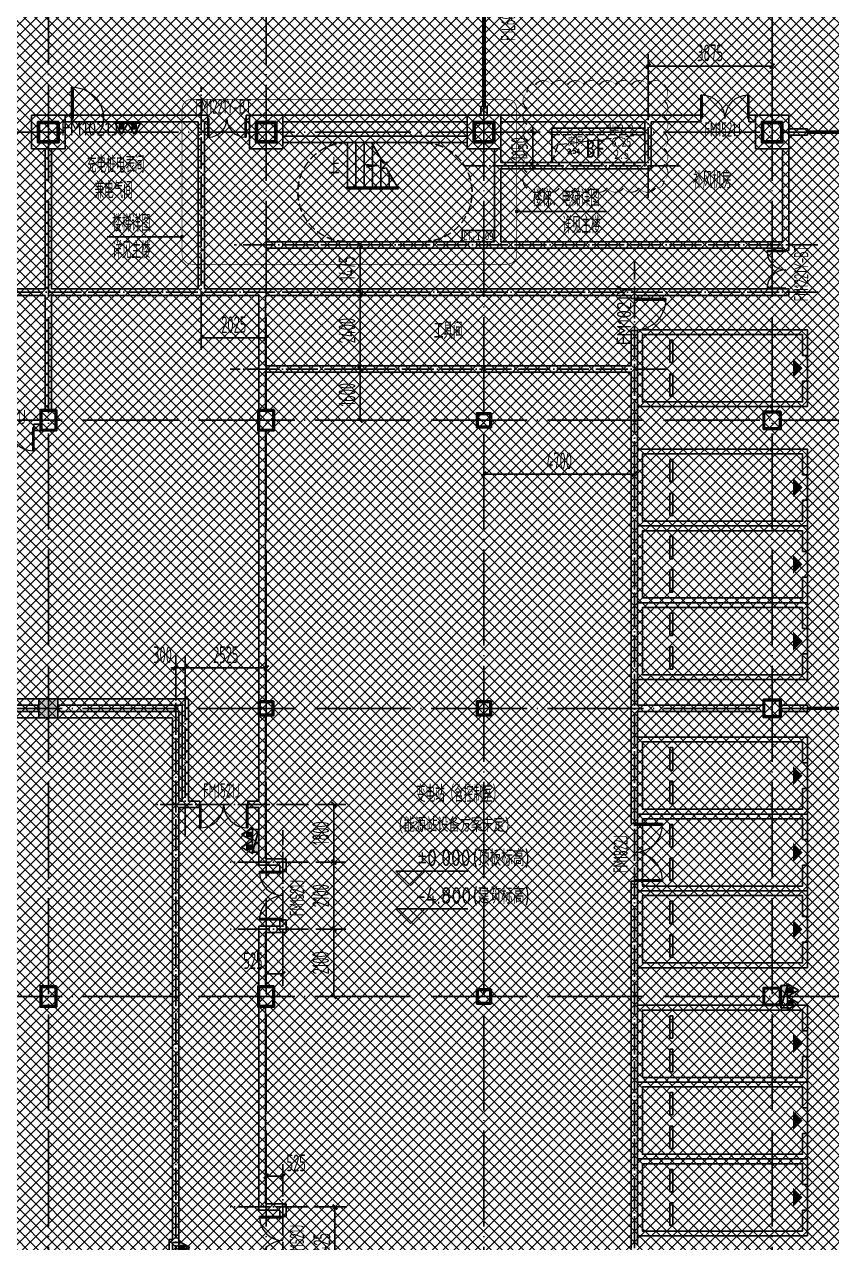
# Model space of a CAD drawing. Extents: x -473190 to 2138458, y -81875 to 2633646.
# Drawn here: x 967657 to 992864, y 117504 to 155559 of the extents above; entities that cross this region are included whole.
import ezdxf
from ezdxf.enums import TextEntityAlignment as Align

# ---------------------------------------------------------------- set-up
doc = ezdxf.new("R2010")
doc.units = 0
doc.header["$LTSCALE"] = 1000
doc.linetypes.add('DASH', pattern=[0.35, 0.25, -0.1])
doc.linetypes.add('DOTE', pattern=[2.42, 2, -0.2, 0.02, -0.2])
for name, color, linetype in [('00-停车位', 67, 'Continuous'), ('A-COLUMN', 2, 'Continuous'), ('A-DIM_SYMB', 3, 'Continuous'), ('A-PUB_TEXT', 7, 'Continuous'), ('A-ROOM_NAME', 23, 'Continuous'), ('A-STAIR', 3, 'Continuous'), ('A-WALL', 2, 'Continuous'), ('DIM_ELEV', 3, 'Continuous'), ('DIM_LEAD', 3, 'Continuous'), ('DOOR_FIRE', 4, 'Continuous'), ('DOOR_FIRE_TEXT', 7, 'Continuous'), ('DOTE', 1, 'DOTE'), ('PUB_DIM', 3, 'Continuous'), ('PUB_HATCH', 8, 'Continuous'), ('PUB_TEXT', 7, 'Continuous'), ('SPACE', 7, 'Continuous'), ('SRC-03F$0$A-SYMB-NUMB-T', 4, 'Continuous'), ('SRC-03F$0$A-WALL', 7, 'Continuous'), ('STAIR', 2, 'Continuous'), ('W-EQUIP_消火栓', 7, 'Continuous'), ('W-EQUIP_灭火器', 7, 'Continuous'), ('WINDOW', 4, 'Continuous'), ('WINDOW_TEXT', 7, 'Continuous'), ('索引线', 252, 'Continuous')]:
    doc.layers.add(name, color=color, linetype=linetype)
doc.layers.add('HOLE', color=52, linetype='Continuous', lineweight=15)
doc.layers.add('钢柱', color=51, linetype='Continuous', lineweight=35)
doc.styles.add('8B2_01', font='simhei.ttf', dxfattribs={"width": 0.8})
doc.styles.add('8B2_02', font='tssdeng.shx', dxfattribs={"width": 0.6, "bigfont": 'TSSDCHN.shx'})
doc.styles.add('_TCH_DIM', font='SIMPLEX', dxfattribs={"bigfont": 'GBCBIG'})
doc.styles.add('_TCH_DIM_T3', font='tssdeng.shx', dxfattribs={"width": 0.564706, "bigfont": '@@@tssdchn.shx'})
doc.styles.add('_TCH_SPACE', font='SIMPLEX', dxfattribs={"height": 5, "bigfont": 'GBCBIG'})
doc.styles.add('_TCH_WINDOW', font='tssdeng.shx', dxfattribs={"width": 0.8, "height": 3.5, "bigfont": 'tssdchn.shx'})
doc.styles.add('SRC-03F$0$ECADI-TXT', font='simplex.shx', dxfattribs={"bigfont": 'hztxt.shx'})
doc.styles.get("Standard").update_dxf_attribs({"font": 'gbenor.shx', "bigfont": 'gbcbig.shx'})
doc.styles.add('黑体', font='simhei.ttf', dxfattribs={"width": 0.65})
doc.dimstyles.new('_TCH_ARCH&&150', dxfattribs={"dimtxt": 525, "dimasz": 150, "dimexe": 375, "dimexo": 450, "dimgap": 150, "dimtad": 1, "dimdec": 0, "dimzin": 0, "dimdsep": 46, "dimtxsty": '_TCH_DIM_T3', "dimblk": 'ARCHTICK', "dimcen": 0.09, "dimclrt": 7, "dimazin": 2, "dimtfac": 1, "dimtdec": 0, "dimtix": 1, "dimtmove": 2, "dimatfit": 3, "dimfxl": 0, "dimtolj": 1, "dimtzin": 0, "dimarcsym": 0})

# ---------------------------------------------------------------- blocks, each defined once
blk = doc.blocks.new('车位2400x5300')
at = {"layer": '00-停车位', "color": 251}
for p, q in [((-875, -1000), (-175, -1000)), ((-875, -1100), (-875, -1000)), ((-875, -1100), (-175, -1100)), ((-175, -1100), (-175, -1000)), ((175, -1000), (875, -1000)), ((175, -1100), (175, -1000)), ((175, -1100), (875, -1100)), ((875, -1100), (875, -1000)), ((400, -5300), (-400, -5300))]:
    blk.add_line(p, q, dxfattribs=at)
blk.add_lwpolyline([(400, -5150), (400, -5300), (1200, -5300), (1200, 0), (-1200, 0), (-1200, -5300), (-400, -5300), (-400, -5150), (-1050, -5150), (-1050, -150), (1050, -150), (1050, -5150), (400, -5150)], dxfattribs=at)
blk.add_lwpolyline([(0, -5150, 0, 600, 0), (0, -4850, 600, 600, 0)], format="xyseb", dxfattribs=at)
blk = doc.blocks.new('A$C00330F2E')
at = {"layer": 'A-COLUMN'}
for p, q in [((27375, 200), (26325, 200)), ((26325, 200), (26325, -850)), ((27375, -850), (27375, 200)), ((34175, 200), (33125, 200)), ((33125, 200), (33125, -850)), ((34175, -850), (34175, 200)), ((40975, 200), (39925, 200)), ((39925, 200), (39925, -850)), ((40975, -850), (40975, 200)), ((49975, 200), (48925, 200)), ((48925, 200), (48925, -850)), ((49975, -850), (49975, 200)), ((26325, -850), (27375, -850)), ((33125, -850), (34175, -850)), ((39925, -850), (40975, -850)), ((48925, -850), (49975, -850))]:
    blk.add_line(p, q, dxfattribs=at)
at = {"layer": '钢柱', "color": 4, "lineweight": 35}
for points in [[(27175, 0), (26525, 0), (26525, -650), (27175, -650)], [(33975, 0), (33325, 0), (33325, -650), (33975, -650)], [(40775, 0), (40125, 0), (40125, -650), (40775, -650)], [(49775, 0), (49125, 0), (49125, -650), (49775, -650)], [(27135, -610), (26565, -610), (26565, -40), (27135, -40)], [(33935, -610), (33365, -610), (33365, -40), (33935, -40)], [(40735, -610), (40165, -610), (40165, -40), (40735, -40)], [(49735, -610), (49165, -610), (49165, -40), (49735, -40)], [(27100, -9000), (26600, -9000), (26600, -9650), (27100, -9650)], [(27070, -9620), (26630, -9620), (26630, -9030), (27070, -9030)], [(33900, -9000), (33400, -9000), (33400, -9650), (33900, -9650)], [(33870, -9620), (33430, -9620), (33430, -9030), (33870, -9030)], [(40675, -9100), (40225, -9100), (40225, -9550), (40675, -9550)], [(40645, -9520), (40255, -9520), (40255, -9130), (40645, -9130)], [(49725, -9050), (49175, -9050), (49175, -9600), (49725, -9600)], [(49695, -9570), (49205, -9570), (49205, -9080), (49695, -9080)], [(33875, -18100), (33425, -18100), (33425, -18550), (33875, -18550)], [(33845, -18520), (33455, -18520), (33455, -18130), (33845, -18130)], [(40675, -18100), (40225, -18100), (40225, -18550), (40675, -18550)], [(40645, -18520), (40255, -18520), (40255, -18130), (40645, -18130)], [(49725, -18050), (49175, -18050), (49175, -18600), (49725, -18600)], [(49695, -18570), (49205, -18570), (49205, -18080), (49695, -18080)], [(27100, -27000), (26600, -27000), (26600, -27650), (27100, -27650)], [(33900, -27000), (33400, -27000), (33400, -27650), (33900, -27650)], [(27070, -27620), (26630, -27620), (26630, -27030), (27070, -27030)], [(33870, -27620), (33430, -27620), (33430, -27030), (33870, -27030)], [(40675, -27100), (40225, -27100), (40225, -27550), (40675, -27550)], [(40645, -27520), (40255, -27520), (40255, -27130), (40645, -27130)], [(49725, -27050), (49175, -27050), (49175, -27600), (49725, -27600)], [(49695, -27570), (49205, -27570), (49205, -27080), (49695, -27080)]]:
    blk.add_lwpolyline(points, close=True, dxfattribs=at)
blk = doc.blocks.new('_ArchTick')
at = {"color": 0, "linetype": 'ByBlock', "const_width": 0.4}
blk.add_lwpolyline([(-0.5, -0.5), (0.5, 0.5)], dxfattribs=at)
blk = doc.blocks.new('*D5499')
at = {"layer": 'Defpoints', "color": 0, "transparency": 16777216}
for p in [(35573, -19875), (36674, -19875), (35573, -22300)]:
    blk.add_point(p, dxfattribs=at)
at = {"layer": 'PUB_DIM', "color": 0, "lineweight": -2, "transparency": 16777216}
for p, q in [((36023, -19875), (37049, -19875)), ((36674, -22300), (36674, -19875)), ((36023, -22300), (37049, -22300))]:
    blk.add_line(p, q, dxfattribs=at)
at = {"layer": 'PUB_DIM', "color": 0, "lineweight": -2, "transparency": 16777216, "xscale": 150, "yscale": 150, "zscale": 150}
for p, rotation in [((36674, -19875), 90), ((36674, -22300), 270)]:
    blk.add_blockref('_ArchTick', p, dxfattribs=dict(at, rotation=rotation))
at = {"layer": 'PUB_DIM', "color": 7, "transparency": 16777216, "insert": (36262, -21088), "char_height": 525, "attachment_point": 5, "rotation": 90, "style": '_TCH_DIM_T3'}
blk.add_mtext('\\A1;2425', dxfattribs=at)
blk = doc.blocks.new('*D5501')
at = {"layer": 'Defpoints', "color": 0, "transparency": 16777216}
for p in [(35050, -18909), (34525, -19863), (35050, -19863)]:
    blk.add_point(p, dxfattribs=at)
at = {"layer": 'PUB_DIM', "color": 0, "lineweight": -2, "transparency": 16777216}
for p, q in [((34525, -19413), (34525, -18534)), ((35050, -19413), (35050, -18534)), ((34525, -18909), (35050, -18909))]:
    blk.add_line(p, q, dxfattribs=at)
at = {"layer": 'PUB_DIM', "color": 0, "lineweight": -2, "transparency": 16777216, "xscale": 150, "yscale": 150, "zscale": 150, "rotation": 180}
blk.add_blockref('_ArchTick', (34525, -18909), dxfattribs=at)
at = {"layer": 'PUB_DIM', "color": 0, "lineweight": -2, "transparency": 16777216, "xscale": 150, "yscale": 150, "zscale": 150}
blk.add_blockref('_ArchTick', (35050, -18909), dxfattribs=at)
at = {"layer": 'PUB_DIM', "color": 7, "transparency": 16777216, "insert": (35462, -18497), "char_height": 525, "attachment_point": 5, "style": '_TCH_DIM_T3'}
blk.add_mtext('\\A1;525', dxfattribs=at)
blk = doc.blocks.new('*D5518')
at = {"layer": 'Defpoints', "color": 0, "transparency": 16777216}
for p in [(41325, 4421), (46025, 4421), (46025, 3019)]:
    blk.add_point(p, dxfattribs=at)
at = {"layer": 'PUB_DIM', "color": 0, "lineweight": -2, "transparency": 16777216}
for p, q in [((41325, 3971), (41325, 2644)), ((46025, 3971), (46025, 2644)), ((41325, 3019), (46025, 3019))]:
    blk.add_line(p, q, dxfattribs=at)
at = {"layer": 'PUB_DIM', "color": 0, "lineweight": -2, "transparency": 16777216, "xscale": 150, "yscale": 150, "zscale": 150, "rotation": 180}
blk.add_blockref('_ArchTick', (41325, 3019), dxfattribs=at)
at = {"layer": 'PUB_DIM', "color": 0, "lineweight": -2, "transparency": 16777216, "xscale": 150, "yscale": 150, "zscale": 150}
blk.add_blockref('_ArchTick', (46025, 3019), dxfattribs=at)
at = {"layer": 'PUB_DIM', "color": 7, "transparency": 16777216, "insert": (43675, 3432), "char_height": 525, "attachment_point": 5, "style": '_TCH_DIM_T3'}
blk.add_mtext('\\A1;4700', dxfattribs=at)
blk = doc.blocks.new('*D5526')
at = {"layer": 'Defpoints', "color": 0, "transparency": 16777216}
for p in [(34525, -11733), (35050, -11733), (35050, -12593)]:
    blk.add_point(p, dxfattribs=at)
at = {"layer": 'PUB_DIM', "color": 0, "lineweight": -2, "transparency": 16777216}
for p, q in [((34525, -12183), (34525, -12968)), ((35050, -12183), (35050, -12968)), ((34525, -12593), (35050, -12593))]:
    blk.add_line(p, q, dxfattribs=at)
at = {"layer": 'PUB_DIM', "color": 0, "lineweight": -2, "transparency": 16777216, "xscale": 150, "yscale": 150, "zscale": 150, "rotation": 180}
blk.add_blockref('_ArchTick', (34525, -12593), dxfattribs=at)
at = {"layer": 'PUB_DIM', "color": 0, "lineweight": -2, "transparency": 16777216, "xscale": 150, "yscale": 150, "zscale": 150}
blk.add_blockref('_ArchTick', (35050, -12593), dxfattribs=at)
at = {"layer": 'PUB_DIM', "color": 7, "transparency": 16777216, "insert": (34113, -12180), "char_height": 525, "attachment_point": 5, "style": '_TCH_DIM_T3'}
blk.add_mtext('\\A1;525', dxfattribs=at)
blk = doc.blocks.new('*D5527')
at = {"layer": 'Defpoints', "color": 0, "transparency": 16777216}
for p in [(35624, -11200), (36641, -11200), (35624, -13300)]:
    blk.add_point(p, dxfattribs=at)
at = {"layer": 'PUB_DIM', "color": 0, "lineweight": -2, "transparency": 16777216}
for p, q in [((36074, -11200), (37016, -11200)), ((36641, -13300), (36641, -11200)), ((36074, -13300), (37016, -13300))]:
    blk.add_line(p, q, dxfattribs=at)
at = {"layer": 'PUB_DIM', "color": 0, "lineweight": -2, "transparency": 16777216, "xscale": 150, "yscale": 150, "zscale": 150}
for p, rotation in [((36641, -11200), 90), ((36641, -13300), 270)]:
    blk.add_blockref('_ArchTick', p, dxfattribs=dict(at, rotation=rotation))
at = {"layer": 'PUB_DIM', "color": 7, "transparency": 16777216, "insert": (36229, -12250), "char_height": 525, "attachment_point": 5, "rotation": 90, "style": '_TCH_DIM_T3'}
blk.add_mtext('\\A1;2100', dxfattribs=at)
blk = doc.blocks.new('*D5528')
at = {"layer": 'Defpoints', "color": 0, "transparency": 16777216}
for p in [(35624, -9100), (36641, -9100), (35624, -11200)]:
    blk.add_point(p, dxfattribs=at)
at = {"layer": 'PUB_DIM', "color": 0, "lineweight": -2, "transparency": 16777216}
for p, q in [((36074, -9100), (37016, -9100)), ((36641, -11200), (36641, -9100)), ((36074, -11200), (37016, -11200))]:
    blk.add_line(p, q, dxfattribs=at)
at = {"layer": 'PUB_DIM', "color": 0, "lineweight": -2, "transparency": 16777216, "xscale": 150, "yscale": 150, "zscale": 150}
for p, rotation in [((36641, -9100), 90), ((36641, -11200), 270)]:
    blk.add_blockref('_ArchTick', p, dxfattribs=dict(at, rotation=rotation))
at = {"layer": 'PUB_DIM', "color": 7, "transparency": 16777216, "insert": (36229, -10150), "char_height": 525, "attachment_point": 5, "rotation": 90, "style": '_TCH_DIM_T3'}
blk.add_mtext('\\A1;2100', dxfattribs=at)
blk = doc.blocks.new('*D5529')
at = {"layer": 'Defpoints', "color": 0, "transparency": 16777216}
for p in [(35624, -7300), (36641, -7300), (35624, -9100)]:
    blk.add_point(p, dxfattribs=at)
at = {"layer": 'PUB_DIM', "color": 0, "lineweight": -2, "transparency": 16777216}
for p, q in [((36074, -7300), (37016, -7300)), ((36641, -9100), (36641, -7300)), ((36074, -9100), (37016, -9100))]:
    blk.add_line(p, q, dxfattribs=at)
at = {"layer": 'PUB_DIM', "color": 0, "lineweight": -2, "transparency": 16777216, "xscale": 150, "yscale": 150, "zscale": 150}
for p, rotation in [((36641, -7300), 90), ((36641, -9100), 270)]:
    blk.add_blockref('_ArchTick', p, dxfattribs=dict(at, rotation=rotation))
at = {"layer": 'PUB_DIM', "color": 7, "transparency": 16777216, "insert": (36229, -8200), "char_height": 525, "attachment_point": 5, "rotation": 90, "style": '_TCH_DIM_T3'}
blk.add_mtext('\\A1;1800', dxfattribs=at)
blk = doc.blocks.new('*D5530')
at = {"layer": 'Defpoints', "color": 0, "transparency": 16777216}
for p in [(37462, 6300), (38433, 6300), (38433, 4700)]:
    blk.add_point(p, dxfattribs=at)
at = {"layer": 'PUB_DIM', "color": 0, "lineweight": -2, "transparency": 16777216}
for p, q in [((37983, 6300), (37087, 6300)), ((37462, 4700), (37462, 6300)), ((37983, 4700), (37087, 4700))]:
    blk.add_line(p, q, dxfattribs=at)
at = {"layer": 'PUB_DIM', "color": 0, "lineweight": -2, "transparency": 16777216, "xscale": 150, "yscale": 150, "zscale": 150}
for p, rotation in [((37462, 6300), 90), ((37462, 4700), 270)]:
    blk.add_blockref('_ArchTick', p, dxfattribs=dict(at, rotation=rotation))
at = {"layer": 'PUB_DIM', "color": 7, "transparency": 16777216, "insert": (37049, 5500), "char_height": 525, "attachment_point": 5, "rotation": 90, "style": '_TCH_DIM_T3'}
blk.add_mtext('\\A1;1600', dxfattribs=at)
blk = doc.blocks.new('*D5531')
at = {"layer": 'Defpoints', "color": 0, "transparency": 16777216}
for p in [(37462, 8700), (38433, 8700), (38433, 6300)]:
    blk.add_point(p, dxfattribs=at)
at = {"layer": 'PUB_DIM', "color": 0, "lineweight": -2, "transparency": 16777216}
for p, q in [((37983, 8700), (37087, 8700)), ((37462, 6300), (37462, 8700)), ((37983, 6300), (37087, 6300))]:
    blk.add_line(p, q, dxfattribs=at)
at = {"layer": 'PUB_DIM', "color": 0, "lineweight": -2, "transparency": 16777216, "xscale": 150, "yscale": 150, "zscale": 150}
for p, rotation in [((37462, 8700), 90), ((37462, 6300), 270)]:
    blk.add_blockref('_ArchTick', p, dxfattribs=dict(at, rotation=rotation))
at = {"layer": 'PUB_DIM', "color": 7, "transparency": 16777216, "insert": (37049, 7500), "char_height": 525, "attachment_point": 5, "rotation": 90, "style": '_TCH_DIM_T3'}
blk.add_mtext('\\A1;2400', dxfattribs=at)
blk = doc.blocks.new('*D5532')
at = {"layer": 'Defpoints', "color": 0, "transparency": 16777216}
for p in [(37462, 10175), (38433, 10175), (38433, 8700)]:
    blk.add_point(p, dxfattribs=at)
at = {"layer": 'PUB_DIM', "color": 0, "lineweight": -2, "transparency": 16777216}
for p, q in [((37983, 10175), (37087, 10175)), ((37462, 8700), (37462, 10175)), ((37983, 8700), (37087, 8700))]:
    blk.add_line(p, q, dxfattribs=at)
at = {"layer": 'PUB_DIM', "color": 0, "lineweight": -2, "transparency": 16777216, "xscale": 150, "yscale": 150, "zscale": 150}
for p, rotation in [((37462, 10175), 90), ((37462, 8700), 270)]:
    blk.add_blockref('_ArchTick', p, dxfattribs=dict(at, rotation=rotation))
at = {"layer": 'PUB_DIM', "color": 7, "transparency": 16777216, "insert": (37049, 9437), "char_height": 525, "attachment_point": 5, "rotation": 90, "style": '_TCH_DIM_T3'}
blk.add_mtext('\\A1;1475', dxfattribs=at)
blk = doc.blocks.new('*D5533')
at = {"layer": 'Defpoints', "color": 0, "transparency": 16777216}
for p in [(50325, 15762), (46450, 14577), (50325, 14577)]:
    blk.add_point(p, dxfattribs=at)
at = {"layer": 'PUB_DIM', "color": 0, "lineweight": -2, "transparency": 16777216}
for p, q in [((46450, 15027), (46450, 16137)), ((50325, 15027), (50325, 16137)), ((46450, 15762), (50325, 15762))]:
    blk.add_line(p, q, dxfattribs=at)
at = {"layer": 'PUB_DIM', "color": 0, "lineweight": -2, "transparency": 16777216, "xscale": 150, "yscale": 150, "zscale": 150, "rotation": 180}
blk.add_blockref('_ArchTick', (46450, 15762), dxfattribs=at)
at = {"layer": 'PUB_DIM', "color": 0, "lineweight": -2, "transparency": 16777216, "xscale": 150, "yscale": 150, "zscale": 150}
blk.add_blockref('_ArchTick', (50325, 15762), dxfattribs=at)
at = {"layer": 'PUB_DIM', "color": 7, "transparency": 16777216, "insert": (48388, 16175), "char_height": 525, "attachment_point": 5, "style": '_TCH_DIM_T3'}
blk.add_mtext('\\A1;3875', dxfattribs=at)
blk = doc.blocks.new('*D5534')
at = {"layer": 'Defpoints', "color": 0, "transparency": 16777216}
for p in [(42852, 13700), (43535, 13700), (43535, 12650)]:
    blk.add_point(p, dxfattribs=at)
at = {"layer": 'PUB_DIM', "color": 0, "lineweight": -2, "transparency": 16777216}
for p, q in [((43085, 13700), (42477, 13700)), ((42852, 13700), (42852, 13850)), ((42852, 12650), (42852, 13700)), ((43085, 12650), (42477, 12650)), ((42852, 12650), (42852, 12500))]:
    blk.add_line(p, q, dxfattribs=at)
at = {"layer": 'PUB_DIM', "color": 0, "lineweight": -2, "transparency": 16777216, "xscale": 150, "yscale": 150, "zscale": 150}
for p, rotation in [((42852, 13700), 270), ((42852, 12650), 90)]:
    blk.add_blockref('_ArchTick', p, dxfattribs=dict(at, rotation=rotation))
at = {"layer": 'PUB_DIM', "color": 7, "transparency": 16777216, "insert": (42439, 13175), "char_height": 525, "attachment_point": 5, "rotation": 90, "style": '_TCH_DIM_T3'}
blk.add_mtext('\\A1;1050', dxfattribs=at)
blk = doc.blocks.new('*D5587')
at = {"layer": 'Defpoints', "color": 0, "transparency": 16777216}
for p in [(32000, -3037), (31700, -4064), (32000, -4064)]:
    blk.add_point(p, dxfattribs=at)
at = {"layer": 'PUB_DIM', "color": 0, "lineweight": -2, "transparency": 16777216}
for p, q in [((31700, -3614), (31700, -2662)), ((32000, -3614), (32000, -2662)), ((31700, -3037), (31550, -3037)), ((31700, -3037), (32000, -3037)), ((32000, -3037), (32150, -3037))]:
    blk.add_line(p, q, dxfattribs=at)
at = {"layer": 'PUB_DIM', "color": 0, "lineweight": -2, "transparency": 16777216, "xscale": 150, "yscale": 150, "zscale": 150}
blk.add_blockref('_ArchTick', (31700, -3037), dxfattribs=at)
at = {"layer": 'PUB_DIM', "color": 0, "lineweight": -2, "transparency": 16777216, "xscale": 150, "yscale": 150, "zscale": 150, "rotation": 180}
blk.add_blockref('_ArchTick', (32000, -3037), dxfattribs=at)
at = {"layer": 'PUB_DIM', "color": 7, "transparency": 16777216, "insert": (31288, -2624), "char_height": 525, "attachment_point": 5, "style": '_TCH_DIM_T3'}
blk.add_mtext('\\A1;300', dxfattribs=at)
blk = doc.blocks.new('*D5588')
at = {"layer": 'Defpoints', "color": 0, "transparency": 16777216}
for p in [(34525, -3037), (32000, -4064), (34525, -4064)]:
    blk.add_point(p, dxfattribs=at)
at = {"layer": 'PUB_DIM', "color": 0, "lineweight": -2, "transparency": 16777216}
for p, q in [((32000, -3614), (32000, -2662)), ((34525, -3614), (34525, -2662)), ((32000, -3037), (34525, -3037))]:
    blk.add_line(p, q, dxfattribs=at)
at = {"layer": 'PUB_DIM', "color": 0, "lineweight": -2, "transparency": 16777216, "xscale": 150, "yscale": 150, "zscale": 150, "rotation": 180}
blk.add_blockref('_ArchTick', (32000, -3037), dxfattribs=at)
at = {"layer": 'PUB_DIM', "color": 0, "lineweight": -2, "transparency": 16777216, "xscale": 150, "yscale": 150, "zscale": 150}
blk.add_blockref('_ArchTick', (34525, -3037), dxfattribs=at)
at = {"layer": 'PUB_DIM', "color": 7, "transparency": 16777216, "insert": (33263, -2624), "char_height": 525, "attachment_point": 5, "style": '_TCH_DIM_T3'}
blk.add_mtext('\\A1;2525', dxfattribs=at)
blk = doc.blocks.new('*D5595')
at = {"layer": 'Defpoints', "color": 0, "transparency": 16777216}
for p in [(32500, 8339), (34525, 8339), (34525, 7273)]:
    blk.add_point(p, dxfattribs=at)
at = {"layer": 'PUB_DIM', "color": 0, "lineweight": -2, "transparency": 16777216}
for p, q in [((32500, 7889), (32500, 6898)), ((34525, 7889), (34525, 6898)), ((32500, 7273), (34525, 7273))]:
    blk.add_line(p, q, dxfattribs=at)
at = {"layer": 'PUB_DIM', "color": 0, "lineweight": -2, "transparency": 16777216, "xscale": 150, "yscale": 150, "zscale": 150, "rotation": 180}
blk.add_blockref('_ArchTick', (32500, 7273), dxfattribs=at)
at = {"layer": 'PUB_DIM', "color": 0, "lineweight": -2, "transparency": 16777216, "xscale": 150, "yscale": 150, "zscale": 150}
blk.add_blockref('_ArchTick', (34525, 7273), dxfattribs=at)
at = {"layer": 'PUB_DIM', "color": 7, "transparency": 16777216, "insert": (33513, 7686), "char_height": 525, "attachment_point": 5, "style": '_TCH_DIM_T3'}
blk.add_mtext('\\A1;2025', dxfattribs=at)
blk = doc.blocks.new('SRC-03F$0$ECADI-TAG-CODE')
at = {"layer": 'SRC-03F$0$A-SYMB-NUMB-T', "color": 1}
blk.add_lwpolyline([(3.41, 8.1), (13.41, 8.1), (13.41, 4.6), (3.41, 4.6)], close=True, dxfattribs=at)
at = {"layer": 'SRC-03F$0$A-SYMB-NUMB-T', "style": 'SRC-03F$0$ECADI-TXT', "width": 0.7}
blk.add_attdef('CODE', text='', height=2.5, dxfattribs=at).set_placement((8.41, 6.35), align=Align.MIDDLE_CENTER)
blk = doc.blocks.new('A$C031B73C8')
blk.add_lwpolyline([(59649.7, -9197.9, 0, 50, 0.5205671), (60149.7, -9197.9, 0, 50, 0.5205671), (60649.7, -9197.9, 0, 50, 0.5205671), (61149.7, -9197.9, 0, 50, 0.5205671), (61649.7, -9197.9, 0, 50, 0.5205671), (62149.7, -9197.9, 0, 50, 0.5205671), (62649.7, -9197.9, 0, 50, 0.5205671), (63149.7, -9197.9, 0, 50, 0.5205671), (63649.7, -9197.9, 0, 50, 0.5205671), (63914.7, -8962.8, 0, 50, 0.5205671), (63914.7, -8462.8, 0, 50, 0.5205671), (63914.7, -7962.8, 0, 50, 0.5205671), (63914.7, -7462.8, 0, 50, 0.5205671), (63914.7, -6962.8, 0, 50, 0.5205671), (63914.7, -6462.8, 0, 50, 0.5205671), (63908.3, -5969.2, 0, 50, 0.5205671), (63408.3, -5969.2, 0, 50, 0.5205671), (62908.3, -5969.2, 0, 50, 0.5205671), (62408.3, -5969.2, 0, 50, 0.5205671), (61908.3, -5969.2, 0, 50, 0.5205671), (61408.3, -5969.2, 0, 50, 0.5205671), (60908.3, -5969.2, 0, 50, 0.5205671), (60408.3, -5969.2, 0, 50, 0.5205671), (59908.3, -5969.2, 0, 50, 0.5205671), (59649.7, -6210.6, 0, 50, 0.5205671), (59649.7, -6710.6, 0, 50, 0.5205671), (59649.7, -7210.6, 0, 50, 0.5205671), (59649.7, -7710.6, 0, 50, 0.5205671), (59649.7, -8210.6, 0, 50, 0.5205671), (59649.7, -8710.6, 0, 50, 0.5205671)], format="xyseb", close=True)
at = {"layer": 'HOLE', "linetype": 'DASH'}
for points in [[(63325, -7525), (63325, -8400), (60425, -8400), (60425, -7525), (63325, -7525)], [(63325, -7525), (60604.6, -7847.1), (60425, -8400)]]:
    blk.add_lwpolyline(points, dxfattribs=at)
at = {"layer": 'SPACE', "style": '_TCH_SPACE'}
blk.add_text('房间', height=241.13, dxfattribs=at).set_placement((60914.9, -7871.5))
at = {"layer": 'SPACE', "style": '_TCH_SPACE', "width": 0.705882}
blk.add_text('2.54', height=148.75, dxfattribs=at).set_placement((60905.4, -8120.9))
blk = doc.blocks.new('$TwtSys$00000434')
for p, q in [((-0.5, 0.5), (-0.5, -0.5)), ((-0.5, -0.5), (0.5, 0.5)), ((0.5, 0.5), (-0.5, 0.5)), ((0.5, -0.5), (0.5, 0.5)), ((-0.5, -0.5), (0.5, -0.5))]:
    blk.add_line(p, q)
blk.add_solid([(0.5, -0.5), (0.5, 0.5), (-0.5, -0.5)])
blk = doc.blocks.new('$TwtSys$00000546')
h = blk.add_hatch()
h.set_pattern_fill('ANSI31', color=256, scale=200, style=0)
h.set_pattern_definition([(45, (-38543.802, -6670.83), (-17.67767, 17.67767), [])])
h.paths.add_polyline_path([(-65, 174), (65, 174), (65, 44), (-65, 44)])
for points in [[(0, 344), (-198, 0), (198, 0)], [(-65, 174), (65, 174), (65, 44), (-65, 44)]]:
    blk.add_lwpolyline(points, close=True)
blk = doc.blocks.new('ADFASDF')
h = blk.add_hatch()
h.set_pattern_fill('ANSI37', color=8, scale=150)
h.set_pattern_definition([(45, (0, 0), (-168.3798, 168.3798), []), (135, (0, 0), (-168.3798, -168.3798), [])])
h.paths.add_polyline_path([(521397, 239186), (521397, 224886), (539697, 224886), (539697, 169261), (524947, 169261), (524947, 171211), (527822, 171211), (527922, 176611), (501318, 176611), (501125, 109884), (530547, 109887), (530547, 107449), (538188, 100503), (536147, 98236), (540086, 94690), (517812, 69953), (517812, 59790), (482108, 20136), (405247, 20136), (405247, 26086), (391997, 40436), (391997, 64736), (399997, 64738), (399997, 239186), (409022, 239186)])
blk = doc.blocks.new('$DorLib2D$00000213')
at = {"color": 0, "linetype": 'DASH', "const_width": 0.02}
blk.add_lwpolyline([(0.5, 0), (-0.5, 0)], dxfattribs=at)
blk = doc.blocks.new('$DorLib2D$00000002')
for p, q in [((-0.5, 0), (-0.5, 0.4875)), ((-0.475, 0.4875), (-0.5, 0.4875)), ((-0.475, 0), (-0.475, 0.4875)), ((0.475, 0), (0.475, 0.4875)), ((0.475, 0.4875), (0.5, 0.4875)), ((0.5, 0), (0.5, 0.4875)), ((-0.5, 0), (-0.475, 0)), ((0.5, 0), (0.475, 0))]:
    blk.add_line(p, q)
at = {"lineweight": 13}
for centre, start, end in [((-0.4875, 0), 0, 88.53072), ((0.4875, 0), 91.46928, 180)]:
    blk.add_arc(centre, 0.4875, start, end, dxfattribs=at)
blk = doc.blocks.new('$DorLib2D$00000001')
for p, q in [((0.45, 0.975), (0.5, 0.975)), ((0.45, 0), (0.45, 0.975)), ((0.5, 0), (0.5, 0.975)), ((0.5, 0), (0.45, 0))]:
    blk.add_line(p, q)
at = {"lineweight": 13}
blk.add_arc((0.475, 0), 0.975, 91.4693, 180, dxfattribs=at)
blk = doc.blocks.new('_FZH')
blk.add_lwpolyline([(-0.5, -0.5), (0.5, -0.5), (0.5, 0.5), (-0.5, 0.5)], close=True)
at = {"layer": 'PUB_HATCH'}
blk.add_solid([(-0.5, -0.5), (0.5, -0.5), (-0.5, 0.5), (0.5, 0.5)], dxfattribs=at)
blk = doc.blocks.new('A$C2B5B1B2C')
at = {"layer": 'DOTE', "linetype": 'DOTE', "ltscale": 0.5}
for p, q in [((32500, 7700), (32500, 15125)), ((46450, 11650), (46450, 15125)), ((47450, 12650), (40750, 12650)), ((51750, 10175), (33525, 10175)), ((46025, -40517.9), (46025, 9700)), ((51750, 8700), (10300, 8700)), ((47025, 6300), (33400, 6300)), ((32000, -8300), (32000, -3100)), ((31700, -25700), (31700, -3500)), ((35850, -7300), (31000, -7300)), ((35050, -12200), (35050, -8100)), ((35850, -9100), (33400, -9100)), ((35850, -11200), (33400, -11200)), ((35050, -23175), (35050, -18875)), ((35850, -19875), (33400, -19875))]:
    blk.add_line(p, q, dxfattribs=at)
at = {"layer": 'PUB_DIM'}
for p1, p2, distance, picture, middle in [((46450, 14576.6), (50325, 14576.6), 1185.7, '*D5533', (48387.5, 16174.8)), ((43535.2, 12650), (43535.2, 13700), 683.6, '*D5534', (42439.1, 13175)), ((38433, 8700), (38433, 10175), 971.2, '*D5532', (37049.3, 9437.5)), ((38433, 6300), (38433, 8700), 971.2, '*D5531', (37049.3, 7500)), ((32500, 8338.8), (34525, 8338.8), -1065.8, '*D5595', (33512.5, 7685.5)), ((38433, 4700), (38433, 6300), 971.2, '*D5530', (37049.3, 5500)), ((41325, 4420.8), (46025, 4420.8), -1401.4, '*D5518', (43675, 3431.9)), ((32000, -4063.7), (34525, -4063.7), 1027, '*D5588', (33262.5, -2624.2)), ((35624.1, -9100), (35624.1, -7300), -1017.4, '*D5529', (36228.9, -8200)), ((35624.1, -11200), (35624.1, -9100), -1017.4, '*D5528', (36228.9, -10150)), ((35624.1, -13300), (35624.1, -11200), -1017.4, '*D5527', (36228.9, -12250)), ((35573.5, -22300), (35573.5, -19875), -1100.6, '*D5499', (36261.6, -21087.5))]:
    dim = blk.add_aligned_dim(p1=p1, p2=p2, distance=distance, dimstyle='_TCH_ARCH&&150', dxfattribs=at)
    dim.commit()
    dim.dimension.update_dxf_attribs({"geometry": picture, "text_midpoint": middle})
for base, p1, p2, picture, middle in [((32000, -3036.7), (31700, -4063.7), (32000, -4063.7), '*D5587', (31288.3, -2624.2)), ((35050, -12592.7), (34525, -11732.8), (35050, -11732.8), '*D5526', (34113.3, -12180.2)), ((35050, -18909.3), (34525, -19863.4), (35050, -19863.4), '*D5501', (35461.7, -18496.8))]:
    dim = blk.add_linear_dim(base=base, p1=p1, p2=p2, angle=0, dimstyle='_TCH_ARCH&&150', dxfattribs=at)
    dim.commit()
    dim.dimension.update_dxf_attribs({"geometry": picture, "text_midpoint": middle, "dimtype": 161})

msp = doc.modelspace()

# ---------------------------------------------------------------- linework, layer by layer
msp.add_lwpolyline([(984131.7, 152317.4), (987031.7, 152317.4), (987031.7, 151242.4), (984131.7, 151242.4)], close=True)
at = {"layer": 'A-COLUMN'}
for p, q in [((968931.7, 152717.4), (967881.7, 152717.4)), ((967881.7, 152717.4), (967881.7, 151667.4)), ((968931.7, 151667.4), (968931.7, 152717.4)), ((975731.7, 152717.4), (974681.7, 152717.4)), ((974681.7, 152717.4), (974681.7, 151667.4)), ((975731.7, 151667.4), (975731.7, 152717.4)), ((982531.7, 152717.4), (981481.7, 152717.4)), ((981481.7, 152717.4), (981481.7, 151667.4)), ((982531.7, 151667.4), (982531.7, 152717.4)), ((991531.7, 152717.4), (990481.7, 152717.4)), ((990481.7, 152717.4), (990481.7, 151667.4)), ((991531.7, 151667.4), (991531.7, 152717.4)), ((967881.7, 151667.4), (968931.7, 151667.4)), ((974681.7, 151667.4), (975731.7, 151667.4)), ((981481.7, 151667.4), (982531.7, 151667.4)), ((990481.7, 151667.4), (991531.7, 151667.4)), ((968656.7, 143517.4), (968156.7, 143517.4)), ((968156.7, 143517.4), (968156.7, 142867.4)), ((968656.7, 142867.4), (968656.7, 143517.4)), ((975456.7, 143517.4), (974956.7, 143517.4)), ((974956.7, 143517.4), (974956.7, 142867.4)), ((975456.7, 142867.4), (975456.7, 143517.4)), ((968156.7, 142867.4), (968656.7, 142867.4)), ((974956.7, 142867.4), (975456.7, 142867.4)), ((975431.7, 134417.4), (974981.7, 134417.4)), ((974981.7, 134417.4), (974981.7, 133967.4)), ((975431.7, 133967.4), (975431.7, 134417.4)), ((991281.7, 134467.4), (990731.7, 134467.4)), ((990731.7, 134467.4), (990731.7, 133917.4)), ((991281.7, 133917.4), (991281.7, 134467.4)), ((974981.7, 133967.4), (975431.7, 133967.4)), ((990731.7, 133917.4), (991281.7, 133917.4)), ((975456.7, 125517.4), (974956.7, 125517.4)), ((974956.7, 125517.4), (974956.7, 124867.4)), ((975456.7, 124867.4), (975456.7, 125517.4)), ((974956.7, 124867.4), (975456.7, 124867.4))]:
    msp.add_line(p, q, dxfattribs=at)
at = {"layer": 'A-DIM_SYMB'}
msp.add_lwpolyline([(977616.7, 151142.4, 0, 0, 0), (978786.7, 151142.4, 0, 120, 0), (978336.7, 151142.4, 0, 0, 0)], format="xyseb", dxfattribs=at)
at = {"layer": 'A-STAIR'}
for p, q in [((977746.7, 151867.4), (978498.1, 151867.4)), ((977746.7, 151867.4), (977746.7, 150477.4)), ((978006.7, 151867.4), (978006.7, 150477.4)), ((978266.7, 151867.4), (978266.7, 150477.4)), ((978871.8, 151220.2), (978498.1, 151867.4)), ((978526.7, 151817.9), (978526.7, 150477.4)), ((978786.7, 151367.5), (978786.7, 150477.4)), ((978821.3, 151046.9), (978994.1, 151252.9)), ((978951.7, 151081.8), (978821.3, 151046.9)), ((978994.1, 151252.9), (978871.8, 151220.2)), ((979335.3, 150417.4), (978951.7, 151081.8)), ((979046.7, 150917.2), (979046.7, 150477.4)), ((977716.7, 150477.4), (979300.6, 150477.4)), ((977716.7, 150477.4), (977716.7, 150417.4)), ((977716.7, 150417.4), (979335.3, 150417.4)), ((977746.7, 150417.4), (979335.3, 150417.4))]:
    msp.add_line(p, q, dxfattribs=at)
at = {"layer": 'A-WALL'}
for p, q in [((982106.7, 152992.4), (981906.7, 152992.4)), ((981906.7, 152992.4), (981906.7, 152717.4)), ((982106.7, 152717.4), (982106.7, 152992.4)), ((969131.7, 152717.4), (968931.7, 152717.4)), ((969131.7, 152517.4), (969131.7, 152717.4)), ((973181.7, 152717.4), (970131.7, 152717.4)), ((970131.7, 152717.4), (970131.7, 152517.4)), ((973381.7, 152717.4), (973181.7, 152717.4)), ((973381.7, 152517.4), (973381.7, 152717.4)), ((974681.7, 152717.4), (974581.7, 152717.4)), ((974581.7, 152717.4), (974581.7, 152517.4)), ((981481.7, 152717.4), (975731.7, 152717.4)), ((982006.7, 152617.4), (982006.7, 152617.4)), ((982219.2, 152617.4), (982219.2, 152617.4)), ((982431.7, 152617.4), (982431.7, 152617.4)), ((982431.7, 152617.4), (982431.7, 152617.4)), ((987131.7, 152717.4), (982531.7, 152717.4)), ((988781.7, 152717.4), (987131.7, 152717.4)), ((988781.7, 152517.4), (988781.7, 152717.4)), ((990481.7, 152717.4), (990281.7, 152717.4)), ((990281.7, 152717.4), (990281.7, 152517.4)), ((991431.7, 152617.4), (991431.7, 152617.4)), ((968931.7, 152517.4), (969131.7, 152517.4)), ((970131.7, 152517.4), (973081.7, 152517.4)), ((973081.7, 147292.4), (973081.7, 152517.4)), ((973281.7, 147292.4), (973281.7, 152517.4)), ((973281.7, 152517.4), (973381.7, 152517.4)), ((974581.7, 152517.4), (974681.7, 152517.4)), ((981481.7, 152517.4), (975731.7, 152517.4)), ((982431.7, 152292.4), (982431.7, 152292.4)), ((987031.7, 152517.4), (982531.7, 152517.4)), ((987031.7, 151242.4), (987031.7, 152517.4)), ((987231.7, 152517.4), (988781.7, 152517.4)), ((987231.7, 151042.4), (987231.7, 152517.4)), ((990281.7, 152517.4), (990481.7, 152517.4)), ((991431.7, 152404.9), (991431.7, 152404.9)), ((992106.7, 152292.4), (991531.7, 152292.4)), ((992106.7, 152092.4), (992106.7, 152292.4)), ((981481.7, 152067.4), (975731.7, 152067.4)), ((981481.7, 151867.4), (975731.7, 151867.4)), ((982431.7, 151967.4), (982431.7, 151967.4)), ((991431.7, 152192.4), (991431.7, 152192.4)), ((991531.7, 152092.4), (992106.7, 152092.4)), ((968306.7, 147292.4), (968306.7, 151667.4)), ((968506.7, 147292.4), (968506.7, 151667.4)), ((982331.7, 151142.4), (982331.7, 151667.4)), ((982531.7, 151242.4), (982531.7, 151667.4)), ((991331.7, 148767.4), (991331.7, 151667.4)), ((991531.7, 148667.4), (991531.7, 151667.4)), ((982331.7, 148767.4), (982331.7, 151142.4)), ((987031.7, 151242.4), (982531.7, 151242.4)), ((982531.7, 148767.4), (982531.7, 151042.4)), ((987231.7, 151042.4), (982531.7, 151042.4)), ((982331.7, 148767.4), (975206.7, 148767.4)), ((975206.7, 148567.4), (975206.7, 148767.4)), ((982431.7, 148567.4), (975206.7, 148567.4)), ((991331.7, 148567.4), (982431.7, 148567.4)), ((991331.7, 148767.4), (982531.7, 148767.4)), ((991331.7, 148567.4), (991331.7, 148492.4)), ((991331.7, 148492.4), (991531.7, 148492.4)), ((991531.7, 148492.4), (991531.7, 148667.4)), ((951881.7, 147292.4), (968306.7, 147292.4)), ((968506.7, 147292.4), (973081.7, 147292.4)), ((973281.7, 147292.4), (975081.7, 147292.4)), ((986706.7, 147292.4), (975081.7, 147292.4)), ((991331.7, 147292.4), (986706.7, 147292.4)), ((991531.7, 147292.4), (991331.7, 147292.4)), ((991531.7, 147092.4), (991531.7, 147292.4)), ((952081.7, 147092.4), (968306.7, 147092.4)), ((968306.7, 143517.4), (968306.7, 147092.4)), ((968506.7, 143517.4), (968506.7, 147092.4)), ((968506.7, 147092.4), (973181.7, 147092.4)), ((973181.7, 147092.4), (974981.7, 147092.4)), ((974981.7, 144792.4), (974981.7, 147092.4)), ((986606.7, 147092.4), (975181.7, 147092.4)), ((975181.7, 144892.4), (975181.7, 147092.4)), ((986606.7, 147092.4), (986606.7, 146992.4)), ((986606.7, 146992.4), (986806.7, 146992.4)), ((991531.7, 147092.4), (986806.7, 147092.4)), ((986806.7, 146992.4), (986806.7, 147092.4)), ((986806.7, 145992.4), (986606.7, 145992.4)), ((986606.7, 145992.4), (986606.7, 144892.4)), ((986806.7, 144792.4), (986806.7, 145992.4)), ((974981.7, 143517.4), (974981.7, 144792.4)), ((975181.7, 144892.4), (986606.7, 144892.4)), ((975181.7, 144692.4), (986606.7, 144692.4)), ((975181.7, 143517.4), (975181.7, 144692.4)), ((986606.7, 134192.4), (986606.7, 144692.4)), ((986806.7, 134292.4), (986806.7, 144792.4)), ((968156.7, 143067.4), (967956.7, 143067.4)), ((967956.7, 143067.4), (967956.7, 142867.4)), ((967956.7, 142867.4), (968156.7, 142867.4)), ((974981.7, 134417.4), (974981.7, 142867.4)), ((975181.7, 134417.4), (975181.7, 142867.4)), ((959706.7, 134492.4), (968106.7, 134492.4)), ((968706.7, 134492.4), (972781.7, 134492.4)), ((972781.7, 131292.4), (972781.7, 134492.4)), ((959706.7, 134292.4), (968106.7, 134292.4)), ((959706.7, 134092.4), (968106.7, 134092.4)), ((968706.7, 134292.4), (972581.7, 134292.4)), ((968706.7, 134092.4), (972481.7, 134092.4)), ((972481.7, 131292.4), (972481.7, 134092.4)), ((972581.7, 131292.4), (972581.7, 134292.4)), ((974981.7, 131292.4), (974981.7, 133967.4)), ((975181.7, 131192.4), (975181.7, 133967.4)), ((986606.7, 134192.4), (986606.7, 130592.4)), ((986806.7, 134292.4), (990731.7, 134292.4)), ((986806.7, 134092.4), (990731.7, 134092.4)), ((986806.7, 130592.4), (986806.7, 134092.4)), ((992106.7, 134292.4), (991281.7, 134292.4)), ((991281.7, 134092.4), (992106.7, 134092.4)), ((992106.7, 134092.4), (992106.7, 134292.4)), ((959706.7, 133892.4), (968106.7, 133892.4)), ((968706.7, 133892.4), (972281.7, 133892.4)), ((972281.7, 131192.4), (972281.7, 133892.4)), ((972481.7, 131292.4), (972581.7, 131292.4)), ((973131.7, 131292.4), (972781.7, 131292.4)), ((973131.7, 131092.4), (973131.7, 131292.4)), ((974981.7, 131292.4), (974631.7, 131292.4)), ((974631.7, 131292.4), (974631.7, 131092.4)), ((972281.7, 117604), (972281.7, 131192.4)), ((972481.7, 131092.4), (972681.7, 131092.4)), ((972481.7, 117504), (972481.7, 131092.4)), ((972681.7, 131092.4), (973131.7, 131092.4)), ((974631.7, 131092.4), (974981.7, 131092.4)), ((974981.7, 129292.4), (974981.7, 131092.4)), ((975181.7, 129492.4), (975181.7, 131192.4)), ((986606.7, 130592.4), (986806.7, 130592.4)), ((975181.7, 129492.4), (975831.7, 129492.4)), ((975831.7, 129092.4), (975831.7, 129492.4)), ((974981.7, 129292.4), (975631.7, 129292.4)), ((975631.7, 129292.4), (975631.7, 129092.4)), ((975631.7, 129092.4), (975831.7, 129092.4)), ((986806.7, 128792.4), (986606.7, 128792.4)), ((986606.7, 128792.4), (986606.7, 117317.4)), ((986806.7, 117417.4), (986806.7, 128792.4)), ((975831.7, 127592.4), (975631.7, 127592.4)), ((975631.7, 127592.4), (975631.7, 127392.4)), ((975831.7, 127192.4), (975831.7, 127592.4)), ((974981.7, 127392.4), (975631.7, 127392.4)), ((974981.7, 125517.4), (974981.7, 127392.4)), ((975181.7, 127192.4), (975831.7, 127192.4)), ((975181.7, 125517.4), (975181.7, 127192.4)), ((974981.7, 118517.4), (974981.7, 124867.4)), ((975181.7, 118717.4), (975181.7, 124867.4)), ((974981.7, 118517.4), (975631.7, 118517.4)), ((975181.7, 118717.4), (975831.7, 118717.4)), ((975631.7, 118517.4), (975631.7, 118317.4)), ((975831.7, 118317.4), (975831.7, 118717.4)), ((975631.7, 118317.4), (975831.7, 118317.4)), ((972181.7, 117604), (972181.7, 116704)), ((972281.7, 117604), (972181.7, 117604)), ((972281.7, 117504), (972281.7, 116804)), ((972481.7, 117504), (972281.7, 117504))]:
    msp.add_line(p, q, dxfattribs=at)
at = {"layer": 'DIM_ELEV'}
for p, q in [((979709.7, 128658.3), (979259.7, 129108.3)), ((979259.7, 129108.3), (981505.6, 129108.3)), ((979709.7, 128658.3), (980159.7, 129108.3)), ((979709.7, 127475.9), (979259.7, 127925.9)), ((979259.7, 127925.9), (981505.6, 127925.9)), ((979709.7, 127475.9), (980159.7, 127925.9))]:
    msp.add_line(p, q, dxfattribs=at)
at = {"layer": 'DIM_LEAD'}
for p, q in [((983031.7, 149715.3), (983986.5, 149715.3)), ((983031.7, 149715.3), (983986.5, 149715.3)), ((983031.7, 149715.3), (983986.5, 149715.3)), ((983031.7, 149715.3), (983986.5, 149715.3)), ((983986.5, 149715.3), (985822.4, 149715.3)), ((971345.7, 148925.9), (970244.4, 148925.9)), ((972581.7, 148925.9), (971345.7, 148925.9)), ((972581.7, 148925.9), (971345.7, 148925.9)), ((972581.7, 148925.9), (971345.7, 148925.9)), ((972581.7, 148925.9), (971345.7, 148925.9))]:
    msp.add_line(p, q, dxfattribs=at)
at = {"layer": 'DIM_LEAD', "const_width": 60}
for points in [[(983001.7, 149715.3, 1), (983061.7, 149715.3, 1)], [(983001.7, 149715.3, 1), (983061.7, 149715.3, 1)], [(983001.7, 149715.3, 1), (983061.7, 149715.3, 1)], [(983001.7, 149715.3, 1), (983061.7, 149715.3, 1)], [(972611.7, 148925.9, 1), (972551.7, 148925.9, 1)], [(972611.7, 148925.9, 1), (972551.7, 148925.9, 1)], [(972611.7, 148925.9, 1), (972551.7, 148925.9, 1)], [(972611.7, 148925.9, 1), (972551.7, 148925.9, 1)]]:
    msp.add_lwpolyline(points, format="xyb", close=True, dxfattribs=at)
at = {"layer": 'DOTE', "color": 16, "linetype": 'DOTE', "ltscale": 1.5}
for p, q in [((968406.7, 171823.5), (968406.7, -58315.4)), ((975206.7, 171823.5), (975206.7, -58315.4)), ((982006.7, 171823.5), (982006.7, -58315.4)), ((991006.7, 171823.5), (991006.7, -58315.4)), ((900498, 152192.4), (1024406.7, 152192.4)), ((900498, 143192.4), (1024406.7, 143192.4)), ((900498, 134192.4), (1024406.7, 134192.4)), ((900498, 125192.4), (1024406.7, 125192.4))]:
    msp.add_line(p, q, dxfattribs=at)
at = {"layer": 'STAIR', "color": 9, "linetype": 'DASH'}
for centre, start, end in [((977746.7, 150317.4), 90, 270), ((980086.7, 150317.4), 270, 90)]:
    msp.add_arc(centre, 1550, start, end, dxfattribs=at)
at = {"layer": 'WINDOW'}
for p, q in [((970131.7, 152717.4), (969131.7, 152717.4)), ((970131.7, 152517.4), (969131.7, 152517.4))]:
    msp.add_line(p, q, dxfattribs=at)
at = {"layer": '索引线', "linetype": 'DASH', "const_width": 20}
msp.add_lwpolyline([(982731.7, 148067.4), (972881.7, 148067.4, -0.4142136), (972581.7, 148367.4), (972581.7, 152917.4, -0.4142136), (972881.7, 153217.4), (982731.7, 153217.4, -0.4142136), (983031.7, 152917.4), (983031.7, 148367.4, -0.4142136)], format="xyb", close=True, dxfattribs=at)

# ---------------------------------------------------------------- block references
for name, p in [('ADFASDF', (518159.5, -74243.9)), ('A$C2B5B1B2C', (940681.7, 138492.4)), ('A$C031B73C8', (923706.7, 159642.4)), ('A$C00330F2E', (941556.7, 152517.4)), ('A$C00330F2E', (941556.7, 152517.4))]:
    msp.add_blockref(name, p)
at = {"layer": '00-停车位', "rotation": 90}
for p in [(986806.7, 144817.4), (986806.7, 141092.4), (986806.7, 138692.4), (986806.7, 136292.4), (986806.7, 132092.4), (986806.7, 129692.4), (986806.7, 127292.4), (986806.7, 123717.4), (986806.7, 121317.4), (986806.7, 118917.4)]:
    msp.add_blockref('车位2400x5300', p, dxfattribs=at)
at = {"layer": 'A-COLUMN', "xscale": 600, "yscale": 600, "zscale": 600, "rotation": 90}
msp.add_blockref('_FZH', (968406.7, 134192.4), dxfattribs=at)
at = {"layer": 'DOOR_FIRE'}
ref = msp.add_blockref('$DorLib2D$00000213', (982006.7, 155967.4), dxfattribs=dict(at, xscale=5950, yscale=5950, zscale=200, rotation=90))
ref.add_attrib('A', 'FJL6022-2H', (982990, 155041.7), dxfattribs={"layer": 'DOOR_FIRE_TEXT', "height": 446.25, "rotation": 90, "style": '_TCH_WINDOW', "width": 0.564706})
ref = msp.add_blockref('$DorLib2D$00000002', (973981.7, 152617.4), dxfattribs=dict(at, xscale=1200, yscale=1200, zscale=200, rotation=180))
ref.add_attrib('A', 'FM1221Y-BT', (972997.9, 152771.6), dxfattribs={"layer": 'DOOR_FIRE_TEXT', "height": 446.25, "style": '_TCH_WINDOW', "width": 0.564706})
ref = msp.add_blockref('$DorLib2D$00000002', (989531.7, 152617.4), dxfattribs=dict(at, xscale=-1500, yscale=-1500, zscale=200, rotation=180.0000000000031))
ref.add_attrib('A', 'FM1521J', (988892, 152055.4), dxfattribs={"layer": 'DOOR_FIRE_TEXT', "height": 446.25, "style": '_TCH_WINDOW', "width": 0.564706})
ref = msp.add_blockref('$DorLib2D$00000213', (994856.7, 152192.4), dxfattribs=dict(at, xscale=-5500, yscale=-5500, zscale=200, rotation=180))
ref.add_attrib('A', 'FJL5522-2H', (993931.1, 151209), dxfattribs={"layer": 'DOOR_FIRE_TEXT', "height": 446.25, "style": '_TCH_WINDOW', "width": 0.564706})
ref = msp.add_blockref('$DorLib2D$00000002', (991431.7, 147892.4), dxfattribs=dict(at, xscale=1200, yscale=1200, zscale=200, rotation=90))
ref.add_attrib('A', 'FM1221Y-BT', (992134.7, 146908.6), dxfattribs={"layer": 'DOOR_FIRE_TEXT', "height": 446.25, "rotation": 90, "style": '_TCH_WINDOW', "width": 0.564706})
ref = msp.add_blockref('$DorLib2D$00000002', (967206.7, 142967.4), dxfattribs=dict(at, xscale=-1500, yscale=-1500, zscale=200, rotation=7.411229568156197e-12))
ref.add_attrib('A', 'FM1521J', (966567, 143077.3), dxfattribs={"layer": 'DOOR_FIRE_TEXT', "height": 446.25, "style": '_TCH_WINDOW', "width": 0.564706})
ref = msp.add_blockref('$DorLib2D$00000213', (994856.7, 134192.4), dxfattribs=dict(at, xscale=5500, yscale=5500, zscale=200))
ref.add_attrib('A', 'FJL5522-3H', (993931.1, 133169.5), dxfattribs={"layer": 'DOOR_FIRE_TEXT', "height": 446.25, "style": '_TCH_WINDOW', "width": 0.564706})
ref = msp.add_blockref('$DorLib2D$00000002', (973881.7, 131192.4), dxfattribs=dict(at, xscale=-1500, yscale=-1500, zscale=200))
ref.add_attrib('A', 'FM1521J', (973242, 131402.3), dxfattribs={"layer": 'DOOR_FIRE_TEXT', "height": 446.25, "style": '_TCH_WINDOW', "width": 0.564706})
ref = msp.add_blockref('$DorLib2D$00000002', (986706.7, 129692.4), dxfattribs=dict(at, xscale=-1800, yscale=-1800, zscale=200, rotation=90))
ref.add_attrib('A', 'FM1822J', (986496.8, 129052.7), dxfattribs={"layer": 'DOOR_FIRE_TEXT', "height": 446.25, "rotation": 90, "style": '_TCH_WINDOW', "width": 0.564706})
ref = msp.add_blockref('$DorLib2D$00000002', (975731.7, 128342.4), dxfattribs=dict(at, xscale=1500, yscale=1500, zscale=200, rotation=90))
ref.add_attrib('A', 'FM1521J', (976387.9, 127702.7), dxfattribs={"layer": 'DOOR_FIRE_TEXT', "height": 446.25, "rotation": 90, "style": '_TCH_WINDOW', "width": 0.564706})
ref = msp.add_blockref('$DorLib2D$00000002', (975731.7, 117567.4), dxfattribs=dict(at, xscale=1500, yscale=1500, zscale=200, rotation=90))
ref.add_attrib('A', 'FM1521J', (976387.9, 116927.7), dxfattribs={"layer": 'DOOR_FIRE_TEXT', "height": 446.25, "rotation": 90, "style": '_TCH_WINDOW', "width": 0.564706})
at = {"layer": 'SRC-03F$0$A-WALL'}
ref = msp.add_blockref('SRC-03F$0$ECADI-TAG-CODE', (982672.6, 148307.4), dxfattribs=dict(at, xscale=-100, yscale=100, zscale=100))
ref.add_attrib('CODE', 'LT-1-09', dxfattribs={"layer": 'SRC-03F$0$A-SYMB-NUMB-T', "height": 250, "style": '8B2_01', "width": 0.8}).set_placement((981831.7, 148942.4), align=Align.MIDDLE_CENTER)
at = {"layer": 'W-EQUIP_消火栓', "xscale": -700, "yscale": 200, "zscale": 700}
for p, rotation in [((974881.7, 130054.3), 90), ((991381.7, 125186.9), 270)]:
    msp.add_blockref('$TwtSys$00000434', p, dxfattribs=dict(at, rotation=rotation))
at = {"layer": 'W-EQUIP_灭火器'}
for p, rotation in [((970689, 152470.1), 180.0000000000075), ((971085.8, 152470.1), 180.0000000000075), ((974781.7, 130252.7), 90), ((974781.7, 129855.9), 90), ((991481.7, 125385.3), 270), ((991481.7, 124988.6), 270)]:
    msp.add_blockref('$TwtSys$00000546', p, dxfattribs=dict(at, rotation=rotation))
at = {"layer": 'W-EQUIP_灭火器', "xscale": -1, "rotation": 270}
msp.add_blockref('$TwtSys$00000546', (972481.7, 117352.4), dxfattribs=at)
at = {"layer": 'WINDOW'}
ref = msp.add_blockref('$DorLib2D$00000001', (969631.7, 152617.4), dxfattribs=dict(at, xscale=1000, yscale=-1000, zscale=1000, rotation=180.0000000000028))
ref.add_attrib('A', 'FM1021J', (968800.3, 152083.2), dxfattribs={"layer": 'WINDOW_TEXT', "height": 450})
ref = msp.add_blockref('$DorLib2D$00000001', (986706.7, 146492.4), dxfattribs=dict(at, xscale=1000, yscale=-1000, zscale=1000, rotation=90))
ref.add_attrib('A', 'FM1021Y', (986606.9, 145531.3), dxfattribs={"layer": 'WINDOW_TEXT', "height": 450, "rotation": 90})

# ---------------------------------------------------------------- texts
at = {"layer": 'A-PUB_TEXT', "style": '_TCH_DIM'}
msp.add_text('上', height=506.4, dxfattribs=at).set_placement((977146.4, 150879.9))
at = {"layer": 'A-ROOM_NAME', "color": 2, "style": '8B2_01', "width": 0.8}
for s, p in [('H=2.2', (985914.6, 152158.6)), ('6.25', (985993.7, 151741))]:
    msp.add_text(s, height=281.65, dxfattribs=at).set_placement(p)
at = {"layer": 'A-ROOM_NAME', "color": 1, "style": '8B2_01', "width": 0.8}
for s, height, p in [('BF', 563.29, (985181.1, 151389.6)), ('2.5', 281.65, (986074, 151355.9))]:
    msp.add_text(s, height=height, dxfattribs=at).set_placement(p)
at = {"layer": 'A-ROOM_NAME', "style": '8B2_02', "width": 0.6}
for s, p in [('充电桩电表间', (969609.5, 150918.9)), ('兼电气间', (969847.6, 150121.4)), ('补风机房', (988536.2, 150430.2)), ('工具间', (980439.4, 145726.4)), ('变电站（含控制室）', (979883, 131262))]:
    msp.add_text(s, height=525, dxfattribs=at).set_placement(p)
at = {"layer": 'PUB_TEXT', "style": '8B2_02', "width": 0.6}
for s, p in [('楼梯、电梯详图', (983526.9, 149872.8)), ('楼梯详图', (970401.9, 149083.4)), ('详见主楼', (984449.6, 149032.8)), ('详见主楼', (970401.9, 148243.4))]:
    msp.add_text(s, height=525, dxfattribs=at).set_placement(p)
at = {"layer": 'PUB_TEXT'}
for s, height, p in [('%%P0.000', 525, (979929, 129265.8)), ('(顶板标高)', 506.38, (981655.6, 129265.8)), ('(建筑标高)', 506.38, (981655.6, 128083.4)), ('-4.800', 525, (979885.3, 128083.4))]:
    msp.add_text(s, height=height, dxfattribs=at).set_placement(p)
at = {"layer": 'SPACE', "color": 1, "style": '黑体', "width": 0.65}
msp.add_text('(能源站设备方案未定)', height=394.304, dxfattribs=at).set_placement((979327.3, 130377.6))

doc.saveas('drawing.dxf')
